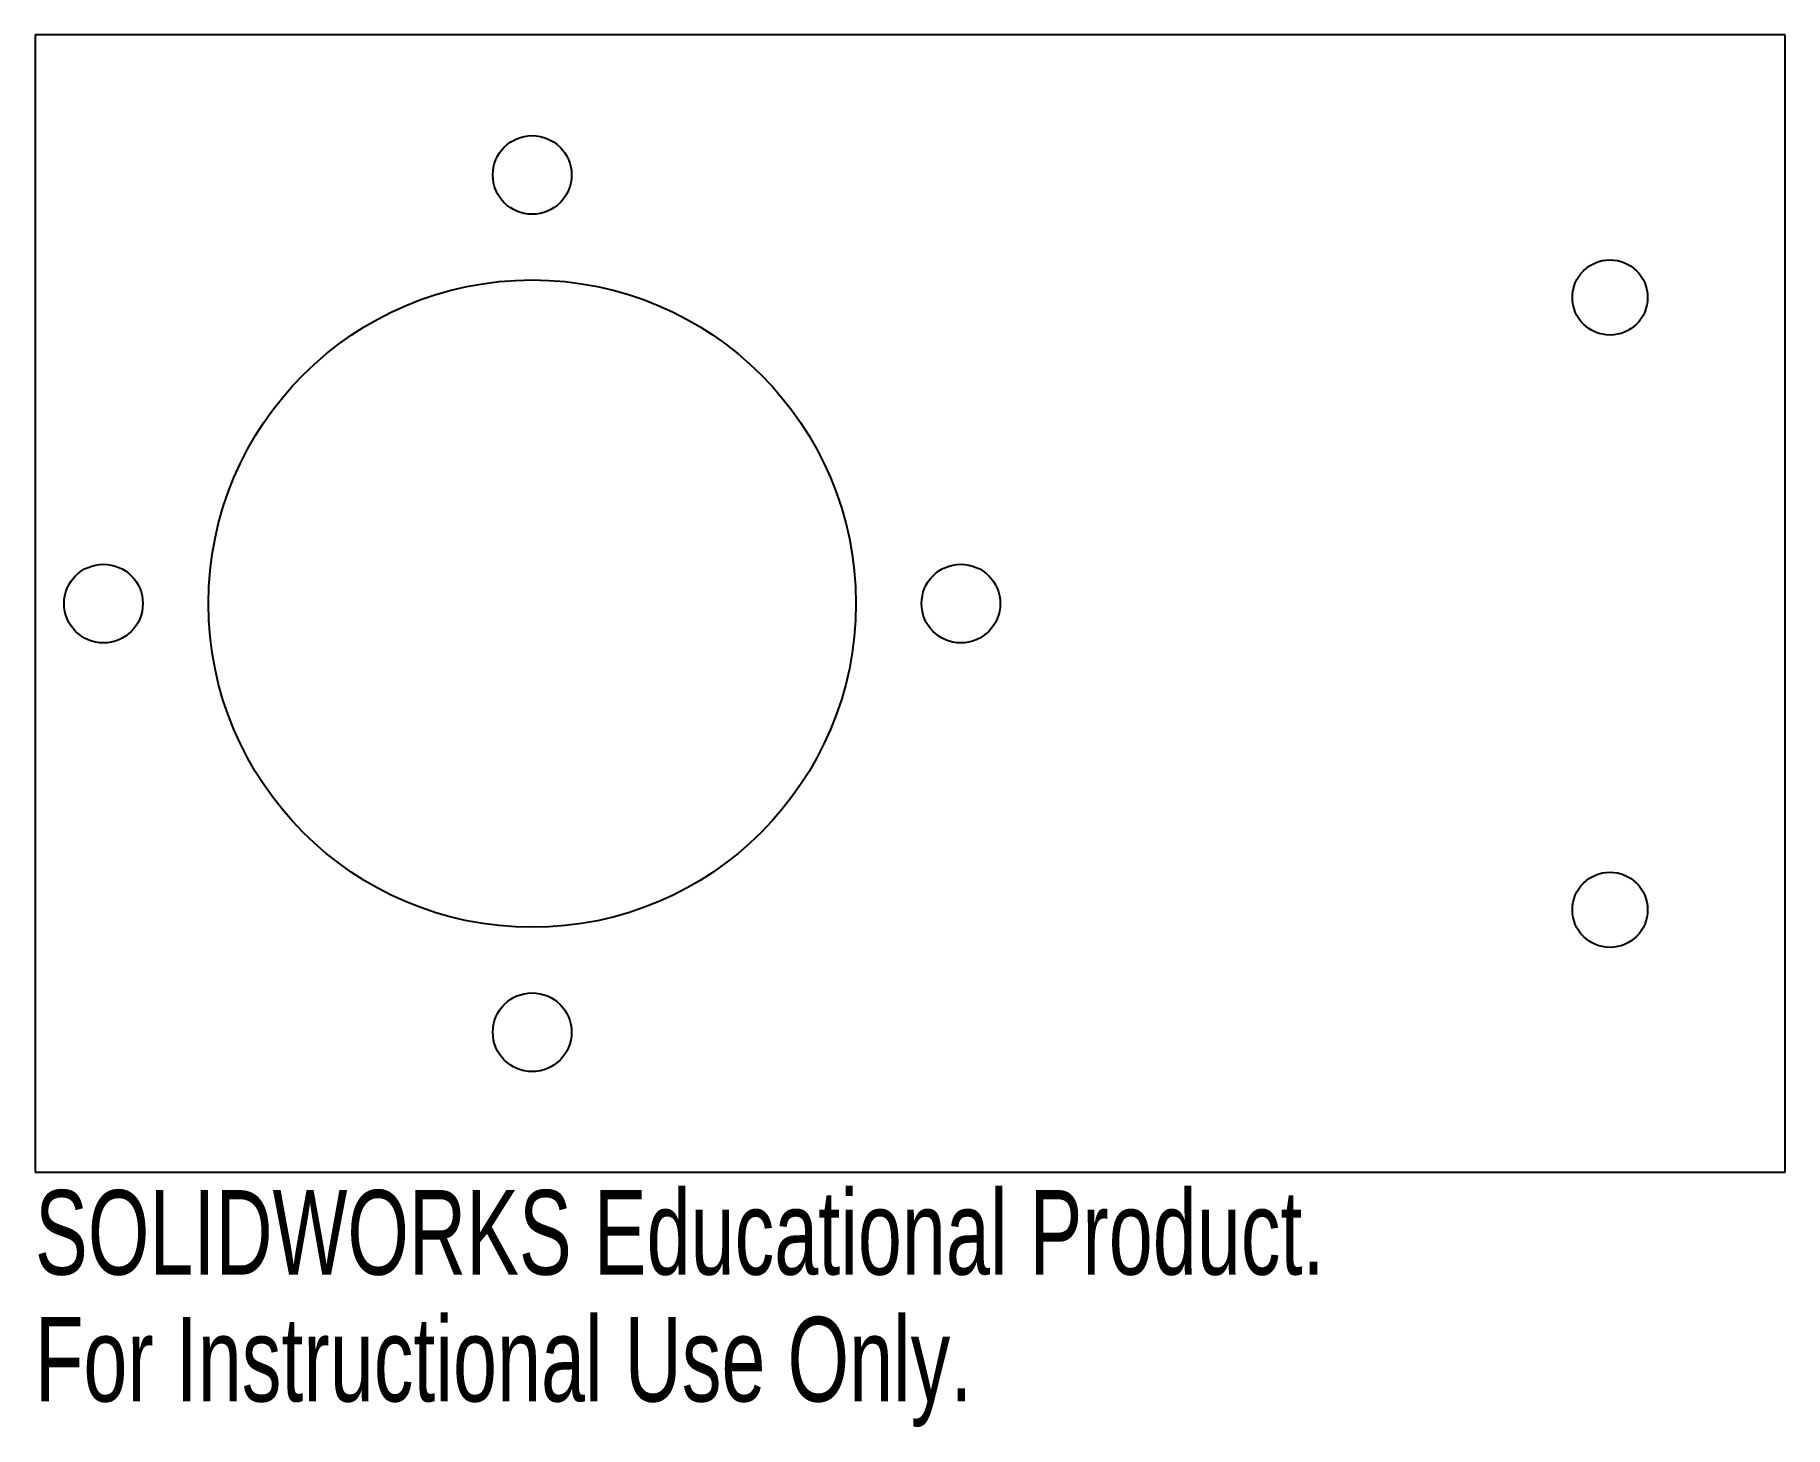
# Model space of a CAD drawing. Header units: millimetres. Extents: x 0 to 100, y -15 to 65.
import ezdxf

# ---------------------------------------------------------------- set-up
doc = ezdxf.new("R2010")
doc.units = ezdxf.units.MM
doc.styles.add('SLDTEXTSTYLE0', font='TXT', dxfattribs={"width": 0.7})

msp = doc.modelspace()

# ---------------------------------------------------------------- linework, layer by layer
at = {"color": 7, "linetype": 'Continuous', "lineweight": 25}
for p, q in [((0, 65), (0, 0)), ((100, 65), (0, 65)), ((100, 0), (100, 65)), ((0, 0), (100, 0))]:
    msp.add_line(p, q, dxfattribs=at)
for centre, radius in [((28.41, 57), 2.25), ((90, 50), 2.15), ((28.41, 32.5), 18.5), ((3.91, 32.5), 2.25), ((52.91, 32.5), 2.25), ((90, 15), 2.15), ((28.41, 8), 2.25)]:
    msp.add_circle(centre, radius, dxfattribs=at)

# ---------------------------------------------------------------- texts
at = {"color": 7, "linetype": 'Continuous', "char_height": 4.8336, "attachment_point": 1, "style": 'SLDTEXTSTYLE0'}
for s, insert in [('SOLIDWORKS Educational Product.', (0, -1.02)), ('For Instructional Use Only.', (0, -8.27))]:
    msp.add_mtext(s, dxfattribs=dict(at, insert=insert))

doc.saveas('drawing.dxf')
